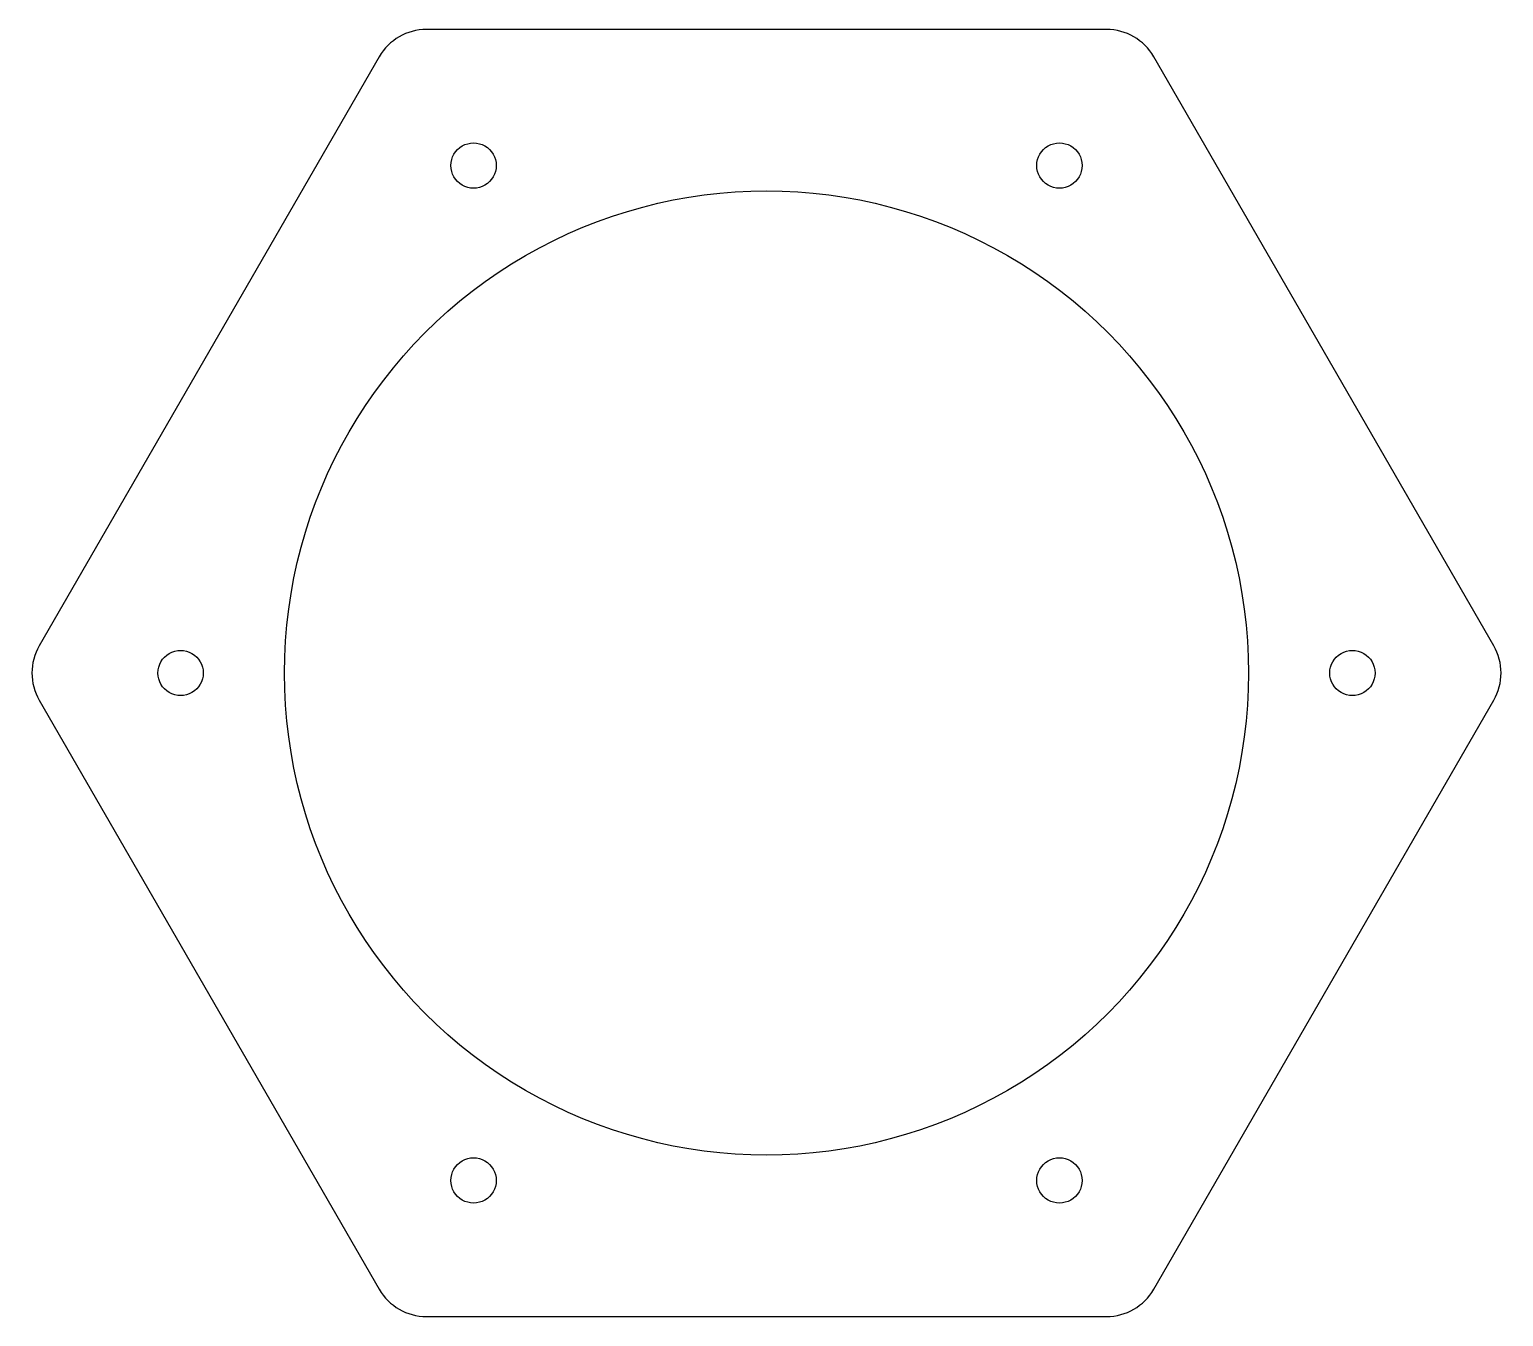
# Model space of a CAD drawing. Extents: x 5 to 967, y 5 to 440.
# Drawn here: x 7.8 to 89.1, y 88.9 to 159.9 of the extents above; entities that cross this region are included whole.
import ezdxf

# ---------------------------------------------------------------- set-up
doc = ezdxf.new("R2010")
doc.units = 0
doc.layers.get('0').update_dxf_attribs({"linetype": 'CONTINUOUS'})

msp = doc.modelspace()

# ---------------------------------------------------------------- linework, layer by layer
at = {"color": 7}
for p, q in [((33.516168, 152.363921), (33.516168, 152.363921)), ((65.846169, 152.363921), (65.846169, 152.363921)), ((17.351167, 124.365321), (17.351167, 124.365321)), ((75.031167, 124.365321), (75.031167, 124.365321)), ((82.011158, 124.365321), (82.011158, 124.365321)), ((69.797189, 90.358281), (88.565138, 122.865321)), ((33.516168, 96.366722), (33.516168, 96.366722)), ((65.846169, 96.366722), (65.846169, 96.366722))]:
    msp.add_line(p, q, dxfattribs=at)
for points in [[(29.663217, 159.872361), (28.59142, 159.872361), (27.601039, 159.300564), (27.065141, 158.372361)], [(67.199109, 159.872361), (67.199109, 159.872361), (29.663217, 159.872361), (29.663217, 159.872361)], [(69.797189, 158.372361), (69.26129, 159.300565), (68.270907, 159.872362), (67.199109, 159.872361)], [(27.065141, 158.372361), (27.065141, 158.372361), (8.297193, 125.865321), (8.297193, 125.865321)], [(88.565138, 125.865321), (88.565138, 125.865321), (69.797189, 158.372361), (69.797189, 158.372361)], [(31.016168, 152.363921), (31.016168, 152.810503), (31.254416, 153.223162), (31.641168, 153.446453)], [(31.641168, 153.446453), (32.027919, 153.669744), (32.504416, 153.669744), (32.891168, 153.446453)], [(32.891168, 153.446453), (33.277919, 153.223162), (33.516168, 152.810503), (33.516168, 152.363921)], [(63.346169, 152.363921), (63.346169, 152.810503), (63.584418, 153.223162), (63.971169, 153.446453)], [(63.971169, 153.446453), (64.357921, 153.669744), (64.834418, 153.669744), (65.221169, 153.446453)], [(65.221169, 153.446453), (65.60792, 153.223162), (65.846169, 152.810503), (65.846169, 152.363921)], [(31.641168, 151.28139), (31.254416, 151.504681), (31.016168, 151.917339), (31.016168, 152.363921)], [(33.516168, 152.363921), (33.516168, 151.917339), (33.277919, 151.504681), (32.891168, 151.28139)], [(35.131168, 147.401595), (43.361237, 152.153228), (53.501099, 152.153228), (61.731167, 147.401595)], [(63.971169, 151.28139), (63.584418, 151.504681), (63.346169, 151.917339), (63.346169, 152.363921)], [(65.846169, 152.363921), (65.846169, 151.917339), (65.60792, 151.504681), (65.221169, 151.28139)], [(32.891168, 151.28139), (32.504416, 151.058099), (32.027919, 151.058099), (31.641168, 151.28139)], [(65.221169, 151.28139), (64.834418, 151.058099), (64.357921, 151.058099), (63.971169, 151.28139)], [(21.831169, 124.365321), (21.831169, 133.868585), (26.9011, 142.649963), (35.131168, 147.401595)], [(61.731167, 147.401595), (69.961236, 142.649963), (75.031167, 133.868585), (75.031167, 124.365321)], [(8.297193, 125.865321), (7.761294, 124.937118), (7.761294, 123.793524), (8.297193, 122.865321)], [(14.851167, 124.365321), (14.851167, 124.811903), (15.089416, 125.224561), (15.476167, 125.447852)], [(15.476167, 125.447852), (15.862919, 125.671143), (16.339416, 125.671143), (16.726167, 125.447852)], [(16.726167, 125.447852), (17.112919, 125.224561), (17.351167, 124.811903), (17.351167, 124.365321)], [(79.511159, 124.365321), (79.511159, 124.811903), (79.749407, 125.224561), (80.136158, 125.447852)], [(80.136158, 125.447852), (80.52291, 125.671143), (80.999407, 125.671143), (81.386158, 125.447852)], [(81.386158, 125.447852), (81.77291, 125.224561), (82.011158, 124.811903), (82.011158, 124.365321)], [(88.565138, 122.865321), (89.101036, 123.793524), (89.101036, 124.937118), (88.565138, 125.865321)], [(15.476167, 123.282789), (15.089416, 123.50608), (14.851167, 123.918739), (14.851167, 124.365321)], [(17.351167, 124.365321), (17.351167, 123.918739), (17.112919, 123.50608), (16.726167, 123.282789)], [(35.131168, 101.329046), (26.9011, 106.080678), (21.831169, 114.862056), (21.831169, 124.365321)], [(75.031167, 124.365321), (75.031167, 114.862056), (69.961236, 106.080678), (61.731167, 101.329046)], [(80.136158, 123.282789), (79.749407, 123.50608), (79.511159, 123.918739), (79.511159, 124.365321)], [(82.011158, 124.365321), (82.011158, 123.918739), (81.77291, 123.50608), (81.386158, 123.282789)], [(8.297193, 122.865321), (8.297193, 122.865321), (27.065141, 90.358281), (27.065141, 90.358281)], [(16.726167, 123.282789), (16.339416, 123.059498), (15.862919, 123.059498), (15.476167, 123.282789)], [(81.386158, 123.282789), (80.999407, 123.059498), (80.52291, 123.059498), (80.136158, 123.282789)], [(61.731167, 101.329046), (53.501099, 96.577414), (43.361237, 96.577414), (35.131168, 101.329046)], [(31.641168, 97.449253), (32.027919, 97.672544), (32.504416, 97.672544), (32.891168, 97.449253)], [(63.971169, 97.449253), (64.357921, 97.672544), (64.834418, 97.672544), (65.221169, 97.449253)], [(31.016168, 96.366722), (31.016168, 96.813304), (31.254416, 97.225963), (31.641168, 97.449253)], [(32.891168, 97.449253), (33.277919, 97.225963), (33.516168, 96.813304), (33.516168, 96.366722)], [(63.346169, 96.366722), (63.346169, 96.813304), (63.584418, 97.225963), (63.971169, 97.449253)], [(65.221169, 97.449253), (65.60792, 97.225963), (65.846169, 96.813304), (65.846169, 96.366722)], [(31.641168, 95.28419), (31.254416, 95.507481), (31.016168, 95.92014), (31.016168, 96.366722)], [(33.516168, 96.366722), (33.516168, 95.92014), (33.277919, 95.507481), (32.891168, 95.28419)], [(63.971169, 95.28419), (63.584418, 95.507481), (63.346169, 95.92014), (63.346169, 96.366722)], [(65.846169, 96.366722), (65.846169, 95.92014), (65.60792, 95.507481), (65.221169, 95.28419)], [(32.891168, 95.28419), (32.504416, 95.060899), (32.027919, 95.060899), (31.641168, 95.28419)], [(65.221169, 95.28419), (64.834418, 95.060899), (64.357921, 95.060899), (63.971169, 95.28419)], [(27.065141, 90.358281), (27.601039, 89.430078), (28.59142, 88.858281), (29.663217, 88.858281)], [(67.199109, 88.858281), (68.270907, 88.85828), (69.26129, 89.430077), (69.797189, 90.358281)], [(29.663217, 88.858281), (29.663217, 88.858281), (67.199109, 88.858281), (67.199109, 88.858281)]]:
    msp.add_open_spline(points, degree=3, dxfattribs=at)

doc.saveas('drawing.dxf')
